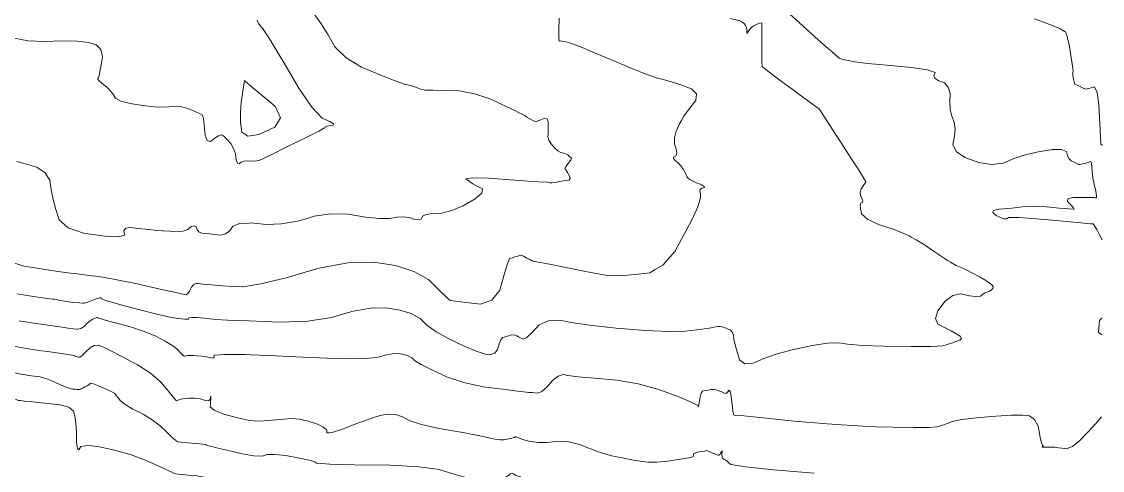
# Model space of a CAD drawing. Header units: inches. Extents: x 1337389 to 1347141, y 407035 to 414577.
# Drawn here: x 1345769 to 1347126, y 409785 to 410349 of the extents above; entities that cross this region are included whole.
import ezdxf

# ---------------------------------------------------------------- set-up
doc = ezdxf.new("R2010")
doc.units = ezdxf.units.IN
doc.header["$MEASUREMENT"] = 0
doc.layers.add('Topo', color=7, linetype='Continuous', lineweight=15, true_color=0x459900)

msp = doc.modelspace()

# ---------------------------------------------------------------- linework, layer by layer
at = {"layer": 'Topo'}
for p, q in [((1346048.3529, 410274.927, 800), (1346056.1229, 410268.392, 800)), ((1346056.1229, 410268.392, 800), (1346082.813, 410245.9429, 800)), ((1347058.1209, 410187.5329, 820), (1347061.3661, 410188.0501, 820)), ((1346838.7898, 410096.856, 815), (1346831.486, 410100.3489, 815)), ((1347121.323, 410082.8711, 820), (1347125.459, 410074.8977, 820)), ((1346892.0761, 410074.523, 815), (1346885.8099, 410078.0362, 815)), ((1346912.1159, 410061.797, 815), (1346906.6518, 410065.6022, 815)), ((1345870.999, 409888.518, 830), (1345867.6879, 409889.943, 830))]:
    msp.add_line(p, q, dxfattribs=at)
for points, elevation in [([(1346716.6761, 410433.3969), (1346717.4871, 410431.851), (1346719.3179, 410419.366), (1346719.3721, 410401.276), (1346719.6579, 410387.843), (1346720.1769, 410379.0682), (1346720.9291, 410374.9511), (1346721.4149, 410371.999), (1346721.6372, 410370.2101), (1346721.5931, 410369.5851), (1346729.5489, 410362.0032), (1346745.506, 410347.4621), (1346769.4641, 410325.9628), (1346781.9131, 410314.899)], 820), ([(1346129.0769, 410418.2491), (1346131.4151, 410403.706), (1346133.3919, 410385.0228), (1346133.074, 410374.237), (1346130.4589, 410371.347), (1346130.4269, 410367.3251), (1346132.9769, 410362.17), (1346138.111, 410355.8829), (1346144.6442, 410346.352), (1346146.6829, 410343.069)], 805), ([(1345552.5509, 410356.6461), (1345566.3739, 410352.3829), (1345588.7229, 410349.6402), (1345616.6779, 410342.3321), (1345650.2369, 410330.46), (1345689.4001, 410314.023), (1345715.5799, 410307.5911), (1345728.775, 410311.166), (1345728.9861, 410324.7469), (1345734.1351, 410332.11), (1345744.224, 410333.256), (1345759.251, 410328.183), (1345776.867, 410325.0689), (1345797.0712, 410323.9159), (1345819.862, 410324.7223), (1345838.3099, 410324.3501), (1345852.4129, 410322.8011), (1345862.1708, 410320.0738), (1345868.032, 410314.0861), (1345869.995, 410304.837), (1345868.0609, 410292.328), (1345866.436, 410283.7002), (1345865.7542, 410281.242)], 800), ([(1346133.3029, 410241.0961), (1346132.8829, 410241.5441), (1346116.53, 410265.3769), (1346096.8589, 410299.1369), (1346081.92, 410323.8791), (1346071.712, 410339.6041), (1346066.2348, 410346.3121), (1346064.0541, 410350.9989)], 800), ([(1346146.6829, 410343.069), (1346152.577, 410333.5777), (1346161.91, 410317.56), (1346176.2072, 410303.577), (1346195.466, 410291.6279), (1346219.689, 410281.7131), (1346237.6351, 410274.692), (1346249.305, 410270.563), (1346254.6969, 410269.327), (1346259.6968, 410267.9401), (1346264.3049, 410266.402), (1346268.5199, 410264.712), (1346272.098, 410263.5801), (1346275.037, 410263.0051), (1346277.3371, 410262.9869), (1346285.2899, 410262.797), (1346298.8931, 410262.435), (1346318.1481, 410261.902), (1346337.7239, 410258.3259), (1346357.6199, 410251.7101), (1346377.836, 410242.052), (1346387.77, 410237.249)], 805), ([(1346443.704, 410353.23), (1346443.215, 410338.7838), (1346443.2251, 410329.254), (1346443.737, 410324.6409), (1346444.7493, 410324.9441), (1346447.4911, 410324.5852), (1346451.9629, 410323.5629), (1346458.165, 410321.8789), (1346472.5591, 410316.3519), (1346488.9879, 410309.5359)], 810), ([(1346683.4881, 410340.1231), (1346681.7259, 410337.8659), (1346680.3059, 410335.2921), (1346679.4449, 410334.331), (1346679.1439, 410334.983), (1346679.403, 410337.247), (1346679.2582, 410339.5329), (1346678.7101, 410341.84), (1346677.7599, 410344.1698), (1346676.404, 410346.125), (1346674.6419, 410347.706), (1346672.4758, 410348.9131), (1346670.9829, 410349.745), (1346670.162, 410350.202), (1346670.014, 410350.2839), (1346669.5271, 410350.449), (1346668.7009, 410350.6988), (1346667.5359, 410351.0317), (1346658.4141, 410352.8801)], 815), ([(1346701.7659, 410289.959), (1346699.391, 410291.8069), (1346698.728, 410292.7871), (1346698.2972, 410297.691), (1346698.0978, 410306.521), (1346698.1309, 410319.2759), (1346698.153, 410328.8921), (1346698.1629, 410335.3691), (1346698.1619, 410338.7071), (1346698.189, 410341.314), (1346698.242, 410343.1889), (1346698.3219, 410344.3331), (1346698.3261, 410345.369), (1346698.2531, 410346.298), (1346698.103, 410347.1201), (1346697.1719, 410347.3772), (1346695.4612, 410347.0681), (1346692.969, 410346.193), (1346690.493, 410345.067), (1346688.034, 410343.6909), (1346685.59, 410342.065), (1346683.4881, 410340.1231)], 815), ([(1347040.618, 410352.5349), (1347061.8509, 410344.5501), (1347073.27, 410339.9811), (1347074.8769, 410338.8289), (1347076.481, 410337.7909), (1347078.082, 410336.867), (1347079.679, 410336.057), (1347081.665, 410330.3358), (1347084.0401, 410319.7039), (1347086.804, 410304.1619), (1347088.5289, 410293.1372), (1347089.2151, 410286.6301), (1347088.863, 410284.6399), (1347088.877, 410281.998), (1347089.258, 410278.7029), (1347090.006, 410274.7559), (1347090.744, 410272.0081), (1347091.4729, 410270.459), (1347092.1931, 410270.1101), (1347094.0191, 410269.2259), (1347096.951, 410267.8061), (1347100.9889, 410265.851), (1347103.9791, 410264.6351), (1347105.9211, 410264.1582), (1347106.8139, 410264.4211), (1347108.8031, 410265.006), (1347111.8871, 410265.913), (1347116.066, 410267.1431), (1347119.24, 410259.9669), (1347121.411, 410244.386), (1347122.578, 410220.4), (1347123.422, 410204.1451), (1347123.943, 410195.621), (1347124.141, 410194.829), (1347125.8676, 410193.2265)], 825), ([(1346781.9131, 410314.899), (1346785.9142, 410311.3431), (1346794.8559, 410303.6021), (1346796.2901, 410302.7401), (1346800.1469, 410301.6161), (1346806.4289, 410300.2301), (1346815.1351, 410298.5829), (1346831.3169, 410296.56), (1346854.975, 410294.1622), (1346886.11, 410291.3881), (1346906.3491, 410288.312), (1346915.694, 410284.935), (1346914.1429, 410281.256), (1346915.591, 410277.881), (1346920.04, 410274.813), (1346927.4891, 410272.0491), (1346932.3201, 410266.7088), (1346934.5338, 410258.7932), (1346934.1311, 410248.3), (1346934.8701, 410238.7839), (1346936.7511, 410230.246), (1346939.776, 410222.6841), (1346940.972, 410214.2399), (1346940.3421, 410204.912), (1346937.8829, 410194.701), (1346942.0979, 410185.771), (1346952.9869, 410178.1218), (1346970.549, 410171.7538), (1346986.6869, 410169.436), (1347001.4021, 410171.1689), (1347014.6939, 410176.9509), (1347029.3371, 410181.7269), (1347045.331, 410185.496), (1347058.1209, 410187.5329)], 820), ([(1346488.9879, 410309.5359), (1346495.146, 410306.9811), (1346525.9251, 410293.766), (1346536.7989, 410289.3459)], 810), ([(1346536.7989, 410289.3459), (1346549.366, 410284.238), (1346565.4699, 410278.3971), (1346574.237, 410276.2421), (1346584.5781, 410273.254), (1346596.4941, 410269.433), (1346609.984, 410264.7799), (1346616.257, 410258.2991), (1346615.314, 410249.9901), (1346607.1539, 410239.852), (1346600.3341, 410230.03), (1346597.3371, 410224.8302)], 810), ([(1346736.0939, 410264.282), (1346722.411, 410274.3609), (1346707.285, 410285.6649), (1346701.7659, 410289.959)], 815), ([(1345865.7542, 410281.242), (1345865.1189, 410278.9521), (1345864.1111, 410278.084), (1345864.4158, 410276.668), (1345866.0339, 410274.7031), (1345868.965, 410272.1901), (1345871.9559, 410269.5982), (1345875.0069, 410266.927), (1345878.1179, 410264.178), (1345881.047, 410260.9141), (1345883.793, 410257.1361), (1345886.358, 410252.8439), (1345893.321, 410249.1408), (1345904.681, 410246.0269), (1345920.4399, 410243.503), (1345934.7881, 410242.0699), (1345947.7251, 410241.7269), (1345959.2519, 410242.4739), (1345969.5339, 410241.752)], 800), ([(1346082.813, 410245.9429), (1346087.3332, 410242.141), (1346093.621, 410228.1189), (1346086.707, 410216.468), (1346066.5909, 410207.1889), (1346052.691, 410205.073), (1346045.0072, 410210.1229), (1346043.538, 410222.3358), (1346043.2571, 410234.9648), (1346044.1642, 410248.0092), (1346048.3529, 410274.927)], 800), ([(1346797.736, 410196.6859), (1346791.4392, 410206.4031), (1346778.5411, 410226.2911), (1346771.679, 410236.854), (1346770.8521, 410238.093), (1346770.2941, 410238.9411), (1346770.0029, 410239.398), (1346769.981, 410239.4659), (1346769.652, 410239.7212), (1346769.0151, 410240.1641), (1346768.0699, 410240.795), (1346759.988, 410246.704), (1346744.768, 410257.893), (1346736.0939, 410264.282)], 815), ([(1345969.5339, 410241.752), (1345978.5741, 410239.5612), (1345986.37, 410235.9), (1345991.841, 410233.3641), (1345994.9881, 410231.951), (1345995.81, 410231.663), (1345996.7681, 410227.3098), (1345997.8619, 410218.892), (1345999.092, 410206.4091), (1346001.75, 410199.513), (1346005.836, 410198.204), (1346011.349, 410202.4831), (1346015.595, 410205.274), (1346018.5711, 410206.576), (1346020.279, 410206.3889), (1346022.9497, 410204.5101), (1346026.5841, 410200.9409), (1346031.1801, 410195.6789), (1346034.6309, 410189.658), (1346036.937, 410182.8782), (1346038.0959, 410175.3389), (1346039.715, 410171.076), (1346041.793, 410170.0899), (1346044.329, 410172.381), (1346047.9811, 410173.75), (1346052.7481, 410174.198), (1346058.631, 410173.724), (1346064.0169, 410174.1311), (1346068.908, 410175.4191), (1346073.303, 410177.5881), (1346084.269, 410182.9644), (1346101.8051, 410191.547), (1346125.9132, 410203.3371), (1346141.886, 410211.425), (1346149.7222, 410215.8109), (1346149.4231, 410216.4951), (1346151.0269, 410217.2299), (1346154.535, 410218.0143), (1346159.947, 410218.8479), (1346160.315, 410220.7301), (1346155.64, 410223.661), (1346145.92, 410227.6389), (1346133.3029, 410241.0961)], 800), ([(1346387.77, 410237.249), (1346391.8059, 410235.2979), (1346399.529, 410231.4479), (1346401.0069, 410230.502), (1346403.171, 410229.1281), (1346406.023, 410227.3261), (1346409.5623, 410225.0972), (1346412.4108, 410223.7951), (1346414.568, 410223.4211), (1346416.034, 410223.9741), (1346418.367, 410224.865), (1346421.566, 410226.0929), (1346425.632, 410227.6589), (1346428.3891, 410226.8121), (1346429.836, 410223.5529), (1346429.975, 410217.881), (1346429.9441, 410212.7882), (1346429.7438, 410208.2741), (1346429.3751, 410204.3392), (1346430.5931, 410200.0381), (1346433.401, 410195.3729), (1346437.796, 410190.342), (1346441.8581, 410186.7481), (1346445.587, 410184.5909), (1346448.9831, 410183.8719), (1346451.9659, 410182.8131), (1346454.538, 410181.4141), (1346456.6971, 410179.6761), (1346458.2149, 410178.3651), (1346459.0921, 410177.482), (1346459.327, 410177.027), (1346458.4581, 410175.41), (1346456.4859, 410172.632), (1346453.4102, 410168.6911), (1346451.4581, 410165.979), (1346450.631, 410164.4939), (1346450.9279, 410164.238), (1346452.05, 410162.5482), (1346453.9961, 410159.426), (1346456.768, 410154.871), (1346457.5649, 410151.6788), (1346456.387, 410149.849), (1346453.234, 410149.382), (1346449.2411, 410148.7421), (1346444.4071, 410147.93), (1346438.732, 410146.9459), (1346434.5543, 410146.4649), (1346431.873, 410146.4869), (1346430.6881, 410147.013), (1346428.897, 410147.3389), (1346426.4991, 410147.4651), (1346423.4939, 410147.3908), (1346410.594, 410148.144), (1346387.7991, 410149.7251), (1346355.1071, 410152.1342), (1346334.6501, 410152.72), (1346326.4262, 410151.4841), (1346330.4371, 410148.4252), (1346335.2451, 410145.265), (1346340.853, 410142.004), (1346347.2582, 410138.6421), (1346346.4041, 410133.4329), (1346338.291, 410126.3778), (1346322.9169, 410117.476), (1346308.858, 410111.4321), (1346296.1129, 410108.2459), (1346284.6831, 410107.9179), (1346276.6558, 410106.6339), (1346272.0319, 410104.3932), (1346270.8109, 410101.1959), (1346267.6349, 410099.841), (1346262.5049, 410100.3291), (1346255.4189, 410102.659), (1346247.8211, 410103.642), (1346239.71, 410103.2769), (1346231.0881, 410101.5641), (1346218.0102, 410101.596), (1346200.4769, 410103.3708), (1346178.4882, 410106.891), (1346156.938, 410107.2051), (1346135.8259, 410104.3151), (1346125.682, 410101.3239)], 805), ([(1346597.3371, 410224.8302), (1346594.852, 410220.5212), (1346590.71, 410211.3269), (1346588.6359, 410202.9439), (1346588.6321, 410195.3698), (1346590.697, 410188.6061), (1346591.2158, 410183.6639), (1346590.4471, 410181.3229)], 810), ([(1346819.371, 410163.0981), (1346810.3721, 410177.19), (1346797.736, 410196.6859)], 815), ([(1346590.4471, 410181.3229), (1346590.1912, 410180.5429), (1346587.62, 410179.2439), (1346587.25, 410177.296), (1346589.0821, 410174.6978), (1346593.1142, 410171.4521), (1346596.596, 410167.751), (1346599.5259, 410163.5969), (1346601.9048, 410158.9901), (1346603.453, 410155.869), (1346604.17, 410154.2351), (1346604.055, 410154.0881), (1346604.597, 410153.455), (1346605.7972, 410152.336), (1346607.6539, 410150.7319), (1346611.075, 410148.79), (1346616.0579, 410146.512), (1346622.6061, 410143.8959), (1346625.9049, 410141.86), (1346625.9551, 410140.4058), (1346622.7572, 410139.532), (1346620.9169, 410137.9729), (1346620.4349, 410135.727), (1346621.3121, 410132.796), (1346621.162, 410128.5392), (1346619.9849, 410122.9558), (1346617.9241, 410116.4949)], 810), ([(1347061.3661, 410188.0501), (1347062.6759, 410188.259), (1347074.558, 410188.421), (1347080.9759, 410185.9822), (1347081.9311, 410180.942), (1347083.8222, 410176.973), (1347086.6481, 410174.0781), (1347090.411, 410172.2542), (1347093.2511, 410170.8781), (1347095.1691, 410169.9491), (1347096.1642, 410169.4671), (1347098.1289, 410169.529), (1347101.065, 410170.1339), (1347104.972, 410171.2811), (1347107.9649, 410172.1609), (1347110.0439, 410172.772), (1347111.2099, 410173.116), (1347112.096, 410171.1131), (1347112.7019, 410166.766), (1347113.027, 410160.0732), (1347113.9708, 410152.703), (1347115.5341, 410144.654), (1347117.715, 410135.9281), (1347118.6619, 410130.194), (1347118.3749, 410127.452), (1347116.854, 410127.703), (1347115.542, 410127.8529), (1347114.4371, 410127.9028), (1347113.5411, 410127.8529), (1347108.993, 410127.8399), (1347100.7942, 410127.864), (1347088.9449, 410127.9261), (1347082.635, 410126.3321), (1347081.865, 410123.0811), (1347086.635, 410118.1742), (1347089.531, 410114.895), (1347090.5521, 410113.2441), (1347089.6991, 410113.221), (1347083.571, 410113.6732), (1347072.1669, 410114.6019), (1347055.4869, 410116.006), (1347039.9209, 410116.493), (1347025.4669, 410116.0639), (1347012.1269, 410114.7189), (1347002.2741, 410113.724), (1346995.9081, 410113.08), (1346993.0282, 410112.788), (1346990.799, 410112.126), (1346989.22, 410111.0939), (1346988.2922, 410109.6941), (1346989.4321, 410107.8141), (1346992.6421, 410105.456), (1346997.9211, 410102.619), (1347002.2639, 410101.2289), (1347005.6719, 410101.2841), (1347008.1449, 410102.7859), (1347020.789, 410102.7681), (1347043.6039, 410101.2299), (1347076.5918, 410098.171), (1347098.8119, 410096.0842), (1347110.265, 410094.9677), (1347110.951, 410094.8241), (1347111.881, 410094.7309), (1347113.055, 410094.69), (1347114.4739, 410094.7009), (1347118.825, 410087.687), (1347121.323, 410082.8711)], 820), ([(1345794.537, 410161.4079), (1345787.5088, 410166.033), (1345773.0419, 410170.0771), (1345762.5411, 410173.2058)], 805), ([(1345946.7039, 410085.969), (1345945.8979, 410086.026), (1345938.3831, 410086.6459), (1345931.6831, 410087.293), (1345923.9531, 410088.1179), (1345915.1931, 410089.1199), (1345905.4021, 410090.3011), (1345899.316, 410089.3019), (1345896.9341, 410086.1239), (1345898.2551, 410080.7668), (1345890.251, 410078.453), (1345872.9211, 410079.183), (1345846.266, 410082.958), (1345827.1281, 410089.7949), (1345815.5079, 410099.697), (1345811.406, 410112.6609), (1345808.0799, 410125.3449), (1345805.5279, 410137.747), (1345803.7519, 410149.868), (1345797.7459, 410159.2969), (1345794.537, 410161.4079)], 805), ([(1346831.486, 410100.3489), (1346831.0469, 410100.559), (1346823.4949, 410107.2629), (1346821.9579, 410114.1821), (1346821.619, 410118.872), (1346822.476, 410121.333), (1346824.531, 410121.563), (1346825.159, 410123.131), (1346824.3599, 410126.034), (1346822.1341, 410130.2749), (1346821.5848, 410134.4759), (1346822.7142, 410138.6369), (1346825.5209, 410142.759), (1346827.5, 410145.628), (1346828.653, 410147.246), (1346828.979, 410147.6111), (1346822.8859, 410157.593), (1346819.371, 410163.0981)], 815), ([(1346617.9241, 410116.4949), (1346617.781, 410116.0481), (1346611.8589, 410103.281), (1346602.2189, 410084.6552), (1346600.2671, 410081.0761)], 810), ([(1346125.682, 410101.3239), (1346115.153, 410098.2199), (1346095.048, 410094.792), (1346075.51, 410094.0309), (1346056.5399, 410095.9379), (1346054.1461, 410095.814)], 805), ([(1346866.4981, 410086.798), (1346864.195, 410087.802), (1346844.6131, 410094.0719), (1346838.7898, 410096.856)], 815), ([(1346054.1461, 410095.814), (1346042.6071, 410095.2161), (1346033.7111, 410091.8651), (1346029.851, 410085.8861), (1346024.75, 410082.1567), (1346018.4069, 410080.6791), (1346010.8229, 410081.4529), (1346004.3551, 410082.0971), (1345999.0028, 410082.61), (1345994.766, 410082.9931), (1345991.4581, 410084.517), (1345989.0782, 410087.1789), (1345987.627, 410090.9821), (1345985.1409, 410092.3517), (1345981.6219, 410091.2879), (1345977.0701, 410087.7921), (1345970.9861, 410085.6511), (1345963.3718, 410084.8639), (1345954.2269, 410085.432), (1345946.7039, 410085.969)], 805), ([(1346885.8099, 410078.0362), (1346883.038, 410079.5901), (1346866.4981, 410086.798)], 815), ([(1346600.2671, 410081.0761), (1346588.862, 410060.1691), (1346573.9021, 410043.0701), (1346564.245, 410037.4069)], 810), ([(1346906.6518, 410065.6022), (1346901.142, 410069.4389), (1346892.0761, 410074.523)], 815), ([(1346935.1528, 410046.711), (1346932.1951, 410048.416), (1346918.508, 410057.346), (1346912.1159, 410061.797)], 815), ([(1346045.6269, 410015.5811), (1346033.185, 410016.092), (1346021.4201, 410016.7521), (1346011.201, 410017.5241), (1346002.5269, 410018.408), (1345995.6969, 410019.107), (1345990.712, 410019.6199), (1345987.5699, 410019.9469), (1345984.6579, 410018.4979), (1345981.9781, 410015.2738), (1345979.5279, 410010.2739), (1345977.256, 410007.0581), (1345975.1621, 410005.6259), (1345973.2459, 410005.978), (1345962.3229, 410008.383), (1345942.3948, 410012.8411), (1345913.4597, 410019.3509), (1345890.3362, 410024.189), (1345873.022, 410027.3551), (1345861.518, 410028.8491), (1345849.9211, 410030.3242), (1345838.231, 410031.78), (1345826.4478, 410033.219), (1345811.356, 410035.3399), (1345792.9569, 410038.1429), (1345771.2479, 410041.6302), (1345756.2571, 410046.7351)], 810), ([(1346303.874, 410001.113), (1346301.739, 410003.1149), (1346292.675, 410011.8691), (1346279.348, 410024.8722), (1346261.1999, 410035.023), (1346238.2311, 410042.3231), (1346210.442, 410046.7701), (1346178.266, 410045.7109), (1346141.704, 410039.1451), (1346100.7562, 410027.0709), (1346069.02, 410019.205), (1346046.496, 410015.545), (1346045.6269, 410015.5811)], 810), ([(1346417.2831, 410046.819), (1346411.0551, 410048.0129), (1346410.9109, 410047.8519), (1346410.7991, 410047.7531), (1346410.7169, 410047.717), (1346410.666, 410047.7421), (1346410.1819, 410047.9871), (1346409.2639, 410048.453), (1346407.9119, 410049.1381), (1346405.8371, 410050.2329), (1346403.041, 410051.7391), (1346399.523, 410053.654), (1346397.0911, 410054.905), (1346395.744, 410055.4909), (1346395.4829, 410055.414), (1346394.112, 410054.999), (1346391.6328, 410054.2483), (1346388.044, 410053.1601), (1346385.1469, 410052.2961), (1346382.944, 410051.657), (1346381.4341, 410051.2411), (1346378.604, 410044.4021), (1346374.456, 410031.139), (1346368.989, 410011.4512), (1346359.1329, 409999.0299), (1346344.887, 409993.8751), (1346326.2531, 409995.9881), (1346313.6498, 409997.4809), (1346307.0799, 409998.3561), (1346306.541, 409998.6113), (1346303.874, 410001.113)], 810), ([(1346564.245, 410037.4069), (1346557.3388, 410033.358), (1346539.1749, 410031.0341), (1346524.3819, 410029.698), (1346512.959, 410029.3511), (1346504.908, 410029.9921), (1346490.0219, 410032.369), (1346468.3038, 410036.481), (1346439.7509, 410042.3267), (1346420.668, 410046.171), (1346417.2831, 410046.819)], 810), ([(1346616.4659, 409961.4691), (1346625.9221, 409962.7299), (1346632.034, 409963.6188), (1346634.414, 409964.0831), (1346637.0329, 409964.5952), (1346639.8899, 409965.1539), (1346642.9859, 409965.7619), (1346645.8171, 409965.852), (1346648.3851, 409965.426), (1346650.6881, 409964.4829), (1346653.2001, 409963.456), (1346655.92, 409962.3451), (1346658.8481, 409961.1501), (1346661.025, 409958.6349), (1346662.451, 409954.801), (1346663.127, 409949.6471), (1346664.657, 409942.7501), (1346667.0402, 409934.1109), (1346670.2761, 409923.7301), (1346676.9651, 409918.8719), (1346687.105, 409919.5381), (1346700.697, 409925.7269), (1346717.588, 409931.532), (1346737.776, 409936.954), (1346761.2641, 409941.9932), (1346780.44, 409944.754), (1346795.3059, 409945.2369), (1346805.8612, 409943.4429), (1346824.416, 409942.063), (1346850.9719, 409941.0972), (1346885.528, 409940.5449), (1346910.3901, 409940.7231), (1346925.558, 409941.6309), (1346931.033, 409943.268), (1346936.419, 409944.967), (1346941.717, 409946.727), (1346946.9271, 409948.5491), (1346948.781, 409950.7909), (1346947.2791, 409953.4519), (1346942.4221, 409956.5328), (1346936.1221, 409960.1162), (1346928.381, 409964.2001), (1346919.197, 409968.784), (1346916.1321, 409975.868), (1346919.1849, 409985.4508), (1346928.357, 409997.5331), (1346938.0229, 410004.7111), (1346948.1821, 410006.983), (1346958.8359, 410004.3501), (1346966.978, 410003.3519), (1346972.609, 410003.989), (1346975.7299, 410006.26), (1346978.3858, 410007.892), (1346980.5791, 410008.8842), (1346982.3081, 410009.2369), (1346984.1731, 410010.119), (1346986.175, 410011.5291), (1346988.3131, 410013.4691), (1346988.7129, 410015.5869), (1346987.373, 410017.8831), (1346984.295, 410020.3559), (1346979.3139, 410023.6279), (1346972.4312, 410027.6979), (1346963.6439, 410032.5659), (1346955.6779, 410036.6801), (1346948.53, 410040.0403), (1346942.2021, 410042.6469), (1346935.1528, 410046.711)], 815), ([(1345762.4479, 410006.9581), (1345783.295, 410003.588), (1345798.2279, 410001.314), (1345807.245, 410000.1361), (1345808.8361, 410000.0941)], 815), ([(1345808.8361, 410000.0941), (1345810.3492, 410000.055), (1345812.542, 409999.8397), (1345813.826, 409999.4889), (1345814.1991, 409999.003), (1345817.6819, 409998.2709), (1345824.274, 409997.293), (1345833.976, 409996.068), (1345841.1141, 409995.3111), (1345845.6881, 409995.0209), (1345847.6969, 409995.1999), (1345851.1099, 409996.163), (1345855.924, 409997.9109), (1345862.1409, 410000.4451), (1345866.37, 410001.7351), (1345868.61, 410001.7808), (1345868.862, 410000.5841), (1345876.9831, 409997.6611), (1345877.2412, 409997.5861)], 815), ([(1345877.2412, 409997.5861), (1345892.972, 409993.0121), (1345916.8289, 409986.638), (1345936.792, 409981.6419), (1345952.8621, 409978.0258), (1345964.1851, 409975.9451)], 815), ([(1346041.1351, 409973.2599), (1346054.0081, 409972.707), (1346093.185, 409971.097), (1346127.798, 409972.528), (1346157.8439, 409977.0002), (1346183.3249, 409984.5129), (1346206.0769, 409988.5988), (1346226.0989, 409989.2576), (1346243.391, 409986.491), (1346257.684, 409981.948), (1346268.977, 409975.632), (1346277.2701, 409967.5402), (1346289.2549, 409959.088), (1346304.9331, 409950.2749), (1346324.3019, 409941.1011), (1346339.5121, 409934.724), (1346350.5651, 409931.1451), (1346356.8451, 409930.4339)], 815), ([(1345836.403, 409928.214), (1345835.4041, 409928.6849), (1345828.959, 409930.094), (1345818.461, 409931.783), (1345803.9092, 409933.752), (1345790.184, 409935.714), (1345777.2859, 409937.6721), (1345765.2161, 409939.623), (1345752.609, 409942.6979), (1345739.4671, 409946.8971), (1345725.7889, 409952.2212), (1345699.5797, 409953.2982), (1345660.8399, 409950.1281), (1345609.568, 409942.7121), (1345572.963, 409941.0019), (1345551.0231, 409944.9971), (1345543.7492, 409954.6972), (1345537.169, 409964.9881), (1345531.284, 409975.872), (1345529.416, 409980.001)], 825), ([(1345875.0991, 409973.4539), (1345871.011, 409974.593), (1345864.3631, 409976.6729), (1345864.2619, 409977.1559), (1345863.137, 409977.0469), (1345860.9909, 409976.3461), (1345857.8219, 409975.0551), (1345854.4348, 409972.8528), (1345850.8302, 409969.7399), (1345847.007, 409965.7161), (1345842.7841, 409963.2449), (1345839.314, 409962.556)], 820), ([(1345964.1851, 409975.9451), (1345965.0383, 409975.7878), (1345973.396, 409974.789), (1345977.938, 409975.03), (1345978.6629, 409976.5091), (1345982.229, 409977.1749), (1345988.635, 409977.0259), (1345997.8829, 409976.0639), (1346004.904, 409975.3361), (1346009.697, 409974.8399), (1346012.263, 409974.5791), (1346027.0341, 409973.8669), (1346041.1351, 409973.2599)], 815), ([(1347125.1187, 409976.3321), (1347122.2689, 409973.2561), (1347121.175, 409958.5793)], 820), ([(1345839.314, 409962.556), (1345838.1598, 409962.327), (1345833.1352, 409962.9621), (1345826.8469, 409963.7831), (1345819.2971, 409964.7889), (1345810.4839, 409965.981), (1345798.5759, 409967.7511), (1345783.5719, 409970.0991), (1345765.4718, 409973.0249)], 820), ([(1345960.9579, 409939.5728), (1345958.291, 409941.6309), (1345948.76, 409947.3928), (1345936.224, 409953.8799), (1345921.2859, 409959.9631), (1345903.9469, 409965.6412), (1345884.2061, 409970.916), (1345875.0991, 409973.4539)], 820), ([(1346409.3659, 409957.5982), (1346409.8681, 409958.038), (1346418.46, 409967.6619), (1346429.9131, 409972.9059), (1346444.2251, 409973.7698), (1346461.397, 409970.254), (1346485.1079, 409966.9323), (1346515.3559, 409963.806), (1346552.1421, 409960.874), (1346581.1919, 409959.4989), (1346602.504, 409959.6799), (1346616.0792, 409961.4171), (1346616.4659, 409961.4691)], 815), ([(1346356.8451, 409930.4339), (1346357.4589, 409930.364), (1346362.729, 409932.271), (1346366.3759, 409936.866), (1346368.3981, 409944.1498), (1346370.422, 409949.1911), (1346372.448, 409951.991), (1346374.475, 409952.548), (1346376.9281, 409953.228), (1346379.808, 409954.031), (1346383.1131, 409954.9581), (1346385.9579, 409955.25), (1346388.344, 409954.909), (1346390.269, 409953.9329), (1346392.5619, 409952.777), (1346395.2218, 409951.4421), (1346398.249, 409949.9281), (1346403.1309, 409952.1269), (1346409.3659, 409957.5982)], 815), ([(1347121.175, 409958.5793), (1347121.1588, 409958.3669), (1347125.0466, 409955.4652)], 820), ([(1345872.055, 409939.1459), (1345869.9241, 409940.1859), (1345864.9431, 409942.33), (1345859.7848, 409941.9491), (1345854.451, 409939.0429), (1345848.94, 409933.612), (1345844.9062, 409929.796), (1345842.3491, 409927.5959), (1345841.268, 409927.011), (1345839.7499, 409926.9979), (1345837.7951, 409927.5559), (1345836.403, 409928.214)], 825), ([(1345955.4601, 409881.0222), (1345952.423, 409884.7269), (1345943.0851, 409896.1609), (1345930.321, 409907.1662), (1345914.133, 409917.7431), (1345894.519, 409927.893), (1345879.7827, 409935.374), (1345872.055, 409939.1459)], 825), ([(1346056.3031, 409930.118), (1346049.1259, 409930.416), (1346023.496, 409930.723), (1346010.5301, 409929.7451), (1346010.2279, 409927.482), (1346009.0901, 409926.2439), (1346007.116, 409926.0309), (1346004.3069, 409926.8431), (1346000.3999, 409927.5959), (1345995.395, 409928.2909), (1345989.2922, 409928.925), (1345984.256, 409929.272), (1345980.287, 409929.3291), (1345977.385, 409929.0978), (1345975.159, 409928.845), (1345973.6079, 409928.569), (1345972.734, 409928.271), (1345970.978, 409929.509), (1345968.339, 409932.283), (1345964.8179, 409936.5951), (1345960.9579, 409939.5728)], 820), ([(1345832.9151, 409887.0771), (1345830.752, 409887.303), (1345825.6461, 409889.0229), (1345818.2541, 409892.1681), (1345808.574, 409896.74), (1345799.693, 409900.1161), (1345791.6101, 409902.2959), (1345784.3259, 409903.2821), (1345777.4569, 409904.2641), (1345771.0012, 409905.244), (1345764.9589, 409906.2209), (1345754.7141, 409909.2909), (1345740.268, 409914.455), (1345721.62, 409921.713), (1345697.0392, 409924.7941), (1345666.5279, 409923.7001), (1345630.0841, 409918.428), (1345600.361, 409915.2831), (1345577.357, 409914.2629), (1345561.0739, 409915.3691), (1345550.678, 409915.145)], 830), ([(1346297.848, 409904.5329), (1346283.704, 409911.2319), (1346270.231, 409918.1581), (1346261.865, 409923.211), (1346258.6061, 409926.3909), (1346254.168, 409928.8739), (1346248.5509, 409930.6589), (1346241.756, 409931.746), (1346233.8869, 409931.4869), (1346224.946, 409929.882), (1346214.933, 409926.9289), (1346199.4561, 409925.3218), (1346178.517, 409925.0621), (1346152.115, 409926.146), (1346121.749, 409927.4), (1346087.4199, 409928.824), (1346056.3031, 409930.118)], 820), ([(1345867.6879, 409889.943), (1345865.1708, 409891.0261), (1345858.6381, 409893.4691), (1345854.9801, 409894.304), (1345854.197, 409893.5321), (1345852.782, 409892.5339), (1345850.735, 409891.3099), (1345848.0551, 409889.8601), (1345845.843, 409888.6741), (1345844.1002, 409887.75), (1345842.825, 409887.0911), (1345841.4011, 409886.6829), (1345839.829, 409886.526), (1345838.109, 409886.6212), (1345836.022, 409886.7822), (1345833.57, 409887.0089), (1345832.9151, 409887.0771)], 830), ([(1346402.762, 409883.1771), (1346394.8859, 409884.076), (1346375.8973, 409886.464), (1346348.3799, 409890.0478), (1346323.842, 409895.3709), (1346302.2841, 409902.432), (1346297.848, 409904.5329)], 820), ([(1346608.439, 409871.011), (1346593.7489, 409877.1501), (1346568.8991, 409886.658), (1346543.0249, 409893.7379), (1346516.1269, 409898.3898), (1346488.2053, 409900.615), (1346467.66, 409902.4941), (1346454.491, 409904.027), (1346448.6989, 409905.2131), (1346442.343, 409903.2091), (1346435.4229, 409898.0158), (1346427.9391, 409889.634), (1346421.7012, 409884.2269), (1346416.7091, 409881.796), (1346412.963, 409882.3399), (1346409.8209, 409882.7019), (1346407.282, 409882.883), (1346405.3481, 409882.8819), (1346402.762, 409883.1771)], 820), ([(1346000.5171, 409816.7634), (1346000.2471, 409817.2799), (1346000.074, 409817.272), (1345999.8249, 409817.3438), (1345995.8879, 409817.7662), (1345988.2631, 409818.5371), (1345976.951, 409819.6578), (1345969.324, 409820.3989), (1345965.3821, 409820.7589), (1345965.1242, 409820.738), (1345964.908, 409820.7091), (1345964.732, 409820.6719), (1345964.5959, 409820.6252), (1345964.0371, 409820.965), (1345963.0541, 409821.689), (1345961.6471, 409822.799), (1345957.7868, 409826.3341), (1345951.474, 409832.2951), (1345942.7091, 409840.681), (1345932.5859, 409848.4281), (1345921.1069, 409855.5351), (1345908.2701, 409862.002), (1345898.7441, 409867.587), (1345892.5288, 409872.2909), (1345889.6261, 409876.1141), (1345887.3861, 409878.9952), (1345885.8099, 409880.9338), (1345884.898, 409881.9309), (1345881.1551, 409883.9458), (1345874.5789, 409886.978), (1345870.999, 409888.518)], 830), ([(1346019.389, 409856.855), (1346010.8889, 409860.275), (1346005.2979, 409864.569), (1346005.5858, 409868.5429), (1346005.824, 409872.014), (1346006.0109, 409874.9821), (1346006.1481, 409877.447), (1346006.111, 409878.1229), (1346005.8979, 409877.0111), (1346005.5109, 409874.1102), (1346003.8272, 409872.5882), (1346000.845, 409872.4463), (1345996.566, 409873.6842), (1345992.6753, 409874.612), (1345989.17, 409875.2301), (1345986.0531, 409875.5391), (1345982.5011, 409875.6279), (1345978.515, 409875.4962), (1345974.0952, 409875.1441), (1345970.3731, 409874.6449), (1345967.349, 409873.9991), (1345965.023, 409873.2049), (1345963.4649, 409872.6811), (1345962.6655, 409872.4349), (1345962.5438, 409872.5469), (1345962.3428, 409872.7379), (1345962.0532, 409873.0162), (1345958.7461, 409877.0129), (1345955.4601, 409881.0222)], 825), ([(1347088.105, 409814.9469), (1347080.8598, 409811.8819), (1347075.122, 409812.73), (1347070.754, 409813.3422), (1347067.758, 409813.72), (1347066.1341, 409813.863), (1347063.2849, 409813.973), (1347059.2121, 409814.0499), (1347053.915, 409814.094), (1347050.8101, 409814.2439), (1347049.8979, 409814.502), (1347051.179, 409814.866), (1347051.6979, 409815.3168), (1347051.456, 409815.853), (1347050.451, 409816.4751), (1347049.044, 409820.79), (1347047.234, 409828.7981), (1347045.0209, 409840.4991), (1347040.6678, 409848.6659), (1347034.174, 409853.2992), (1347025.539, 409854.3988), (1347011.565, 409854.363), (1346992.2501, 409853.191), (1346967.5961, 409850.8839), (1346949.388, 409848.636), (1346937.6289, 409846.447), (1346932.3159, 409844.3181), (1346927.4231, 409842.4822), (1346922.9499, 409840.9378), (1346918.8969, 409839.6871), (1346907.529, 409838.962), (1346888.8451, 409838.7619), (1346862.847, 409839.0888), (1346841.517, 409839.596), (1346824.854, 409840.2839), (1346812.858, 409841.1508), (1346798.027, 409842.214), (1346780.3599, 409843.4741), (1346759.8569, 409844.9289), (1346738.2809, 409846.7969), (1346715.6312, 409849.0769), (1346691.9072, 409851.77), (1346675.508, 409853.4871), (1346666.434, 409854.228), (1346664.6862, 409853.9931), (1346663.4391, 409854.1409), (1346662.6939, 409854.6721), (1346662.4498, 409855.5869), (1346661.8471, 409859.739), (1346660.8819, 409867.1279), (1346659.5572, 409877.754), (1346658.2201, 409884.0129), (1346656.8729, 409885.905), (1346655.5149, 409883.429), (1346653.9829, 409882.0351), (1346652.2791, 409881.72), (1346650.4012, 409882.4859), (1346648.055, 409883.4369), (1346645.238, 409884.5748), (1346641.953, 409885.8979), (1346638.4261, 409886.5351), (1346634.6601, 409886.4849), (1346630.653, 409885.7489), (1346627.47, 409885.167), (1346625.1111, 409884.74), (1346623.5751, 409884.466), (1346622.1381, 409881.8731), (1346620.8, 409876.9589), (1346619.561, 409869.7241), (1346618.7651, 409865.4739), (1346618.4142, 409864.207), (1346618.507, 409865.9251), (1346610.285, 409870.2398), (1346608.439, 409871.011)], 820), ([(1345751.7399, 409877.8612), (1345756.82, 409875.8839), (1345764.7084, 409872.817), (1345764.7365, 409872.8129), (1345764.769, 409872.8075), (1345764.8078, 409872.7931), (1345767.246, 409872.5291), (1345772.081, 409872.0231), (1345779.3222, 409871.2681), (1345789.2239, 409870.2439), (1345801.7869, 409868.951), (1345817.01, 409867.3901), (1345827.702, 409864.2249), (1345833.8619, 409859.4558), (1345835.4911, 409853.084), (1345836.6421, 409844.38), (1345837.315, 409833.3429), (1345837.5119, 409819.9741), (1345838.52, 409812.4541), (1345840.3389, 409810.7829), (1345842.9708, 409814.9621), (1345851.5759, 409816.2211), (1345856.0919, 409815.707)], 835), ([(1346082.5181, 409847.9259), (1346077.7301, 409847.5299), (1346067.3921, 409846.661), (1346054.718, 409847.7259), (1346039.7069, 409850.7261), (1346022.359, 409855.6599), (1346019.389, 409856.855)], 825), ([(1346763.748, 409781.1911), (1346712.864, 409785.5211), (1346678.0081, 409789.2541), (1346659.181, 409792.3889), (1346656.382, 409794.928), (1346654.0369, 409796.8181), (1346652.147, 409798.058), (1346650.712, 409798.649), (1346649.5759, 409799.5009), (1346648.7411, 409800.614), (1346648.2051, 409801.987), (1346647.953, 409803.6698), (1346647.9838, 409805.6622), (1346648.2979, 409807.962), (1346648.342, 409809.233), (1346648.1159, 409809.4729), (1346647.62, 409808.6839), (1346647.0181, 409807.6619), (1346646.3081, 409806.4071), (1346645.492, 409804.9199), (1346644.3531, 409804.172), (1346642.89, 409804.1619), (1346641.1049, 409804.89), (1346638.7891, 409805.8359), (1346635.944, 409806.9999), (1346632.569, 409808.3811), (1346630.1219, 409809.266), (1346628.6039, 409809.6539), (1346628.0132, 409809.5451), (1346625.97, 409809.179), (1346622.473, 409808.5559), (1346617.5239, 409807.675), (1346614.1541, 409806.6769), (1346612.363, 409805.5621), (1346612.152, 409804.329), (1346611.991, 409803.2948), (1346611.8779, 409802.4601), (1346611.816, 409801.8228), (1346606.498, 409800.6188), (1346595.9239, 409798.848), (1346580.0939, 409796.5102), (1346566.3831, 409795.324), (1346554.7897, 409795.29), (1346545.316, 409796.4089), (1346534.624, 409798.1191), (1346522.7159, 409800.421), (1346509.589, 409803.3141), (1346496.2829, 409807.099), (1346482.796, 409811.7749), (1346469.128, 409817.3438), (1346455.6149, 409820.5748), (1346442.2569, 409821.468), (1346429.0539, 409820.0229), (1346417.4971, 409819.869), (1346407.585, 409821.0048), (1346399.3193, 409823.4309), (1346393.6042, 409825.2367), (1346390.4379, 409826.422), (1346389.823, 409826.9851), (1346389.034, 409827.1321), (1346388.0691, 409826.8631), (1346386.931, 409826.1759), (1346384.3001, 409825.366), (1346380.1769, 409824.432), (1346374.5621, 409823.375), (1346368.9201, 409823.208), (1346363.251, 409823.93), (1346357.556, 409825.542), (1346343.971, 409828.3659), (1346322.494, 409832.4011), (1346293.127, 409837.6481), (1346270.751, 409842.7081), (1346255.3679, 409847.5811), (1346246.976, 409852.2669), (1346238.378, 409854.9127), (1346229.575, 409855.5199), (1346220.5661, 409854.086), (1346207.915, 409850.4539), (1346199.2231, 409847.344)], 825), ([(1347124.6907, 409852.3793), (1347117.9021, 409844.2331), (1347107.9591, 409833.1749), (1347097.2792, 409822.1049), (1347088.2461, 409815.0069), (1347088.105, 409814.9469)], 820), ([(1346154.8439, 409832.232), (1346151.731, 409832.0738), (1346151.713, 409835.5801), (1346147.8469, 409839.2091), (1346140.1339, 409842.961), (1346128.574, 409846.836), (1346117.6519, 409849.1629), (1346107.3651, 409849.9409), (1346097.7159, 409849.171), (1346087.838, 409848.367), (1346082.5181, 409847.9259)], 825), ([(1346199.2231, 409847.344), (1346191.6212, 409844.6239), (1346171.6858, 409836.5962), (1346158.389, 409832.412), (1346154.8439, 409832.232)], 825), ([(1345856.0919, 409815.707), (1345866.154, 409814.5598), (1345886.7059, 409809.9769), (1345906.017, 409804.3611), (1345924.088, 409797.709), (1345940.9188, 409790.0231), (1345945.3061, 409788.003)], 835), ([(1346015.0889, 409812.7929), (1346012.493, 409813.4171), (1346004.6348, 409815.354), (1346002.4751, 409815.9679), (1346001.0409, 409816.4541), (1346000.7559, 409816.5898), (1346000.5171, 409816.7634)], 830), ([(1346284.083, 409787.2319), (1346267.4209, 409789.4922), (1346231.9081, 409791.4039), (1346186.4791, 409791.758), (1346155.4719, 409792.5722), (1346138.889, 409793.8449), (1346136.729, 409795.578), (1346129.5649, 409797.7472), (1346117.3969, 409800.3518), (1346100.2251, 409803.3929), (1346086.723, 409804.817), (1346076.8902, 409804.622), (1346070.726, 409802.811), (1346060.1979, 409803.13), (1346045.3061, 409805.5789), (1346026.0501, 409810.1591), (1346015.0889, 409812.7929)], 830), ([(1345945.3061, 409788.003), (1345952.4511, 409784.7131), (1345958.685, 409781.7792), (1345959.6211, 409781.221), (1345961.7059, 409780.6949), (1345964.9419, 409780.199), (1345969.3276, 409779.7338), (1345974.729, 409779.179), (1345981.144, 409778.533), (1345988.5729, 409777.797), (1345997.908, 409776.2641), (1346009.1479, 409773.934), (1346011.2489, 409773.434)], 835), ([(1346395.346, 409776.631), (1346392.023, 409777.4829), (1346389.3958, 409778.4281), (1346387.4652, 409779.4658), (1346386.229, 409780.598), (1346384.636, 409780.8889), (1346382.6839, 409780.3371), (1346380.3751, 409778.9438), (1346377.2831, 409776.947), (1346373.4079, 409774.3451), (1346368.7512, 409771.138), (1346361.2329, 409769.8919), (1346350.8549, 409770.6081), (1346337.6159, 409773.2851), (1346323.5641, 409776.7469), (1346308.6982, 409780.992), (1346293.0172, 409786.0211), (1346284.083, 409787.2319)], 830)]:
    msp.add_lwpolyline(points, dxfattribs=dict(at, elevation=elevation))

doc.saveas('drawing.dxf')
